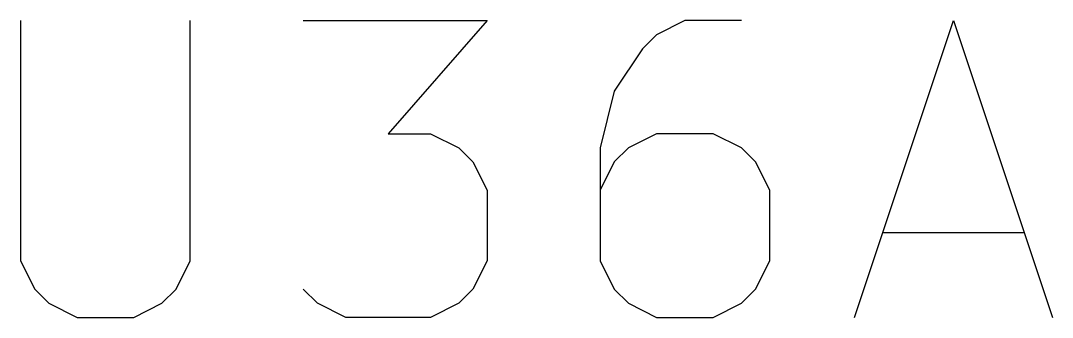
# Model space of a CAD drawing. Extents: x 0.4 to 16.1, y -11.3 to -0.4.
# Drawn here: x 13.1667 to 13.3405, y -2.1728 to -2.1228 of the extents above; entities that cross this region are included whole.
import ezdxf

# ---------------------------------------------------------------- set-up
doc = ezdxf.new("R2010")
doc.units = 0
doc.header["$MEASUREMENT"] = 0
doc.layers.add('CYAN2', color=4, linetype='CONTINUOUS')

msp = doc.modelspace()

# ---------------------------------------------------------------- linework, layer by layer
at = {"layer": 'CYAN2', "linetype": 'CONTINUOUS'}
for p, q in [((13.16667, -2.1228), (13.16667, -2.16328)), ((13.16667, -2.1228), (13.16667, -2.16328)), ((13.19524, -2.16328), (13.19524, -2.1228)), ((13.19524, -2.16328), (13.19524, -2.1228)), ((13.21429, -2.1228), (13.24524, -2.1228)), ((13.21429, -2.1228), (13.24524, -2.1228)), ((13.24524, -2.1228), (13.22857, -2.14185)), ((13.24524, -2.1228), (13.22857, -2.14185)), ((13.27857, -2.1228), (13.27381, -2.12519)), ((13.27857, -2.1228), (13.27381, -2.12519)), ((13.28809, -2.1228), (13.27857, -2.1228)), ((13.28809, -2.1228), (13.27857, -2.1228)), ((13.30714, -2.1728), (13.32381, -2.1228)), ((13.30714, -2.1728), (13.32381, -2.1228)), ((13.32381, -2.1228), (13.34048, -2.1728)), ((13.32381, -2.1228), (13.34048, -2.1728)), ((13.27381, -2.12519), (13.27143, -2.12757)), ((13.27381, -2.12519), (13.27143, -2.12757)), ((13.27143, -2.12757), (13.26667, -2.13471)), ((13.27143, -2.12757), (13.26667, -2.13471)), ((13.26667, -2.13471), (13.26429, -2.14423)), ((13.26667, -2.13471), (13.26429, -2.14423)), ((13.22857, -2.14185), (13.23572, -2.14185)), ((13.22857, -2.14185), (13.23572, -2.14185)), ((13.23572, -2.14185), (13.24048, -2.14423)), ((13.23572, -2.14185), (13.24048, -2.14423)), ((13.27381, -2.14185), (13.26905, -2.14423)), ((13.27381, -2.14185), (13.26905, -2.14423)), ((13.28333, -2.14185), (13.27381, -2.14185)), ((13.28333, -2.14185), (13.27381, -2.14185)), ((13.28809, -2.14423), (13.28333, -2.14185)), ((13.28809, -2.14423), (13.28333, -2.14185)), ((13.24048, -2.14423), (13.24286, -2.14661)), ((13.24048, -2.14423), (13.24286, -2.14661)), ((13.26429, -2.14423), (13.26429, -2.16328)), ((13.26429, -2.14423), (13.26429, -2.16328)), ((13.26905, -2.14423), (13.26667, -2.14661)), ((13.26905, -2.14423), (13.26667, -2.14661)), ((13.29048, -2.14661), (13.28809, -2.14423)), ((13.29048, -2.14661), (13.28809, -2.14423)), ((13.24286, -2.14661), (13.24524, -2.15137)), ((13.24286, -2.14661), (13.24524, -2.15137)), ((13.26667, -2.14661), (13.26429, -2.15137)), ((13.26667, -2.14661), (13.26429, -2.15137)), ((13.29286, -2.15137), (13.29048, -2.14661)), ((13.29286, -2.15137), (13.29048, -2.14661)), ((13.24524, -2.15137), (13.24524, -2.16328)), ((13.24524, -2.15137), (13.24524, -2.16328)), ((13.29286, -2.16328), (13.29286, -2.15137)), ((13.29286, -2.16328), (13.29286, -2.15137)), ((13.31191, -2.15852), (13.33571, -2.15852)), ((13.31191, -2.15852), (13.33571, -2.15852)), ((13.16667, -2.16328), (13.16905, -2.16804)), ((13.16667, -2.16328), (13.16905, -2.16804)), ((13.19286, -2.16804), (13.19524, -2.16328)), ((13.19286, -2.16804), (13.19524, -2.16328)), ((13.24524, -2.16328), (13.24286, -2.16804)), ((13.24524, -2.16328), (13.24286, -2.16804)), ((13.26429, -2.16328), (13.26667, -2.16804)), ((13.26429, -2.16328), (13.26667, -2.16804)), ((13.29048, -2.16804), (13.29286, -2.16328)), ((13.29048, -2.16804), (13.29286, -2.16328)), ((13.16905, -2.16804), (13.17143, -2.17043)), ((13.16905, -2.16804), (13.17143, -2.17043)), ((13.19048, -2.17043), (13.19286, -2.16804)), ((13.19048, -2.17043), (13.19286, -2.16804)), ((13.21667, -2.17043), (13.21429, -2.16804)), ((13.21667, -2.17043), (13.21429, -2.16804)), ((13.24286, -2.16804), (13.24048, -2.17043)), ((13.24286, -2.16804), (13.24048, -2.17043)), ((13.26667, -2.16804), (13.26905, -2.17043)), ((13.26667, -2.16804), (13.26905, -2.17043)), ((13.28809, -2.17043), (13.29048, -2.16804)), ((13.28809, -2.17043), (13.29048, -2.16804)), ((13.17143, -2.17043), (13.17619, -2.1728)), ((13.17143, -2.17043), (13.17619, -2.1728)), ((13.18571, -2.1728), (13.19048, -2.17043)), ((13.18571, -2.1728), (13.19048, -2.17043)), ((13.22143, -2.1728), (13.21667, -2.17043)), ((13.22143, -2.1728), (13.21667, -2.17043)), ((13.24048, -2.17043), (13.23572, -2.1728)), ((13.24048, -2.17043), (13.23572, -2.1728)), ((13.26905, -2.17043), (13.27381, -2.1728)), ((13.26905, -2.17043), (13.27381, -2.1728)), ((13.28333, -2.1728), (13.28809, -2.17043)), ((13.28333, -2.1728), (13.28809, -2.17043)), ((13.17619, -2.1728), (13.18571, -2.1728)), ((13.17619, -2.1728), (13.18571, -2.1728)), ((13.23572, -2.1728), (13.22143, -2.1728)), ((13.23572, -2.1728), (13.22143, -2.1728)), ((13.27381, -2.1728), (13.28333, -2.1728)), ((13.27381, -2.1728), (13.28333, -2.1728))]:
    msp.add_line(p, q, dxfattribs=at)

doc.saveas('drawing.dxf')
